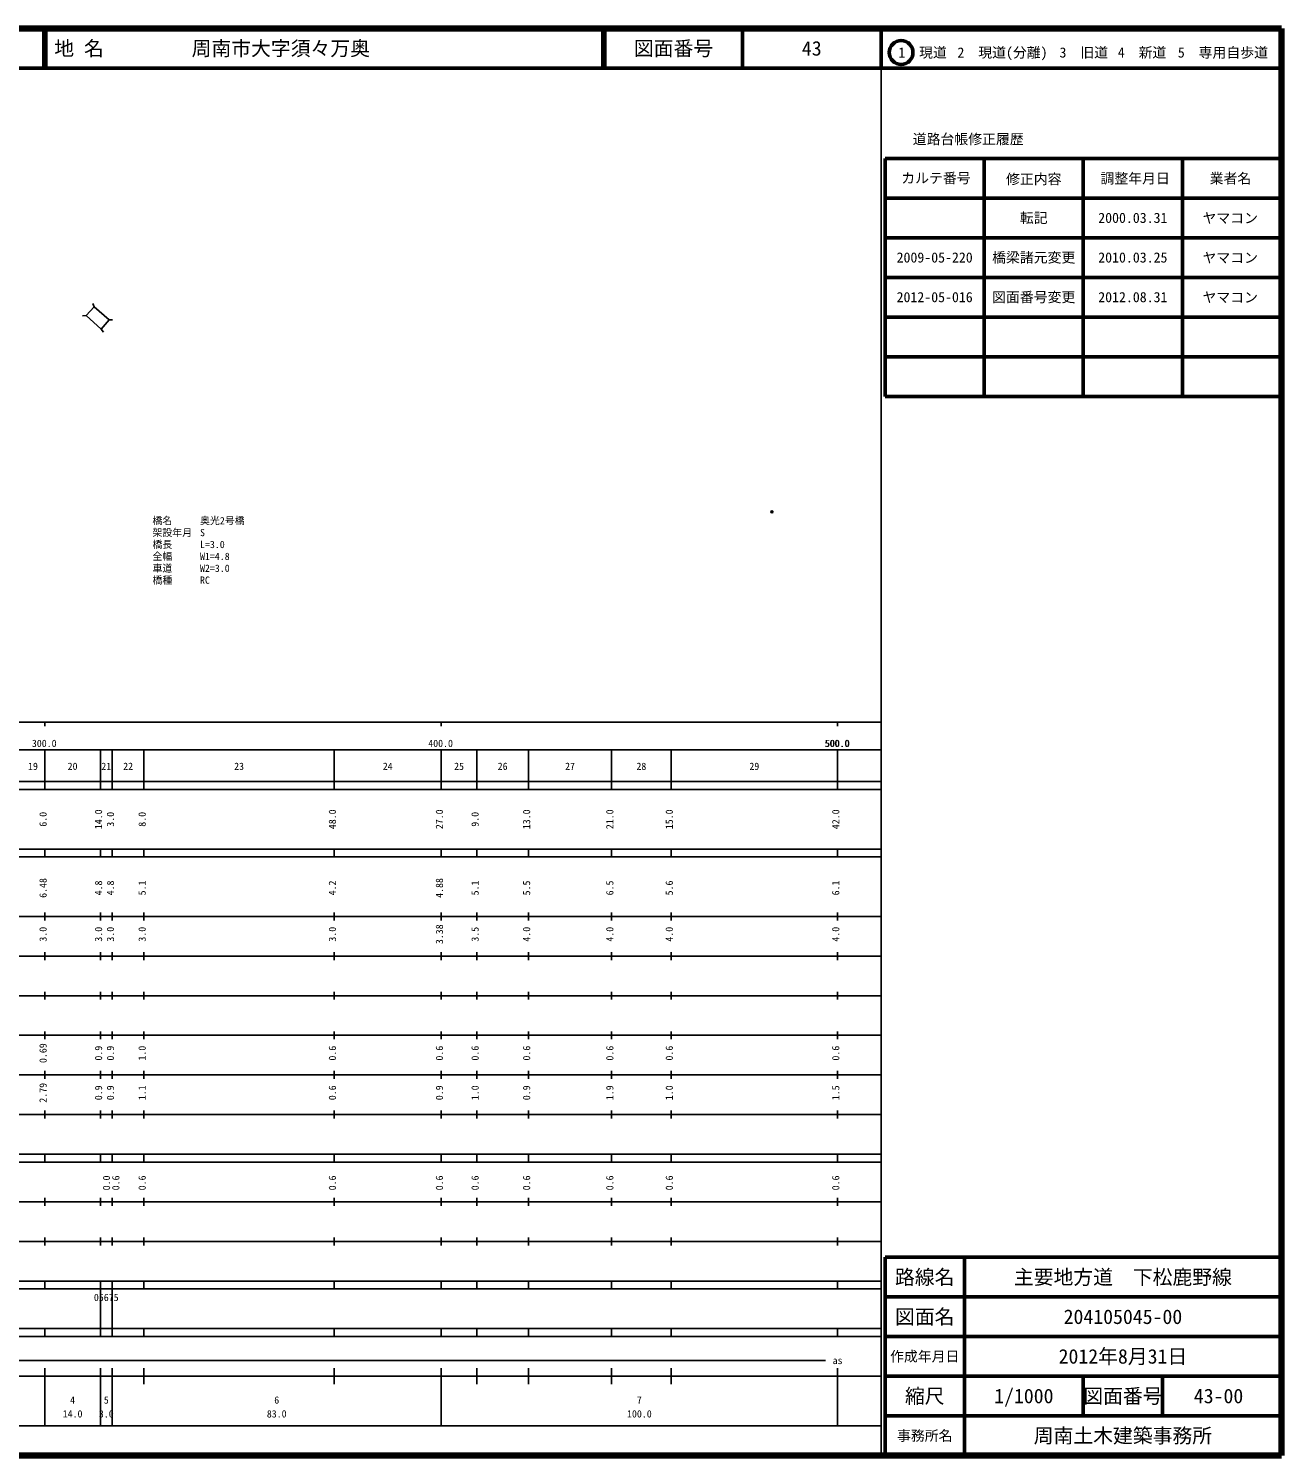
# Model space of a CAD drawing. Units: millimetres on the paper, with parts at other scales. Extents: x 40 to 680, y 20 to 380.
# Drawn here: x 363.9 to 680, y 20 to 380 of the extents above; entities that cross this region are included whole.
import ezdxf
from ezdxf.enums import TextEntityAlignment as Align

# ---------------------------------------------------------------- set-up
doc = ezdxf.new("R2010")
doc.units = ezdxf.units.MM
doc.header["$PDMODE"] = 32
doc.header["$PDSIZE"] = 0.5
for name, color, linetype in [('M-OTRS', 6, 'Continuous'), ('M-STR-HTXT', 7, 'Continuous'), ('M-TTL-TXT', 7, 'Continuous')]:
    doc.layers.add(name, color=color, linetype=linetype)
for name, color, linetype, lineweight in [('M-STR-STR1', 1, 'Continuous', 25), ('M-TTL', 2, 'Continuous', 140), ('M-TTL-BAND', 7, 'Continuous', 25), ('M-TTL-FRAM', 2, 'Continuous', 50), ('M-TTL-LINE', 7, 'Continuous', 50)]:
    doc.layers.add(name, color=color, linetype=linetype, lineweight=lineweight)
doc.styles.add('ＭＳ ゴシック', font='')
doc.styles.get('ＭＳ ゴシック').set_extended_font_data('MS Gothic')

msp = doc.modelspace()

# ---------------------------------------------------------------- linework, layer by layer
at = {"layer": 'M-OTRS'}
msp.add_point((551.457, 258.075), dxfattribs=at)
at = {"layer": 'M-STR-STR1'}
for p, q in [((380.474, 309.76), (384.208, 306.485)), ((378.452, 307.561), (382.243, 304.177))]:
    msp.add_line(p, q, dxfattribs=at)
for points in [[(377.488, 307.548), (378.452, 307.561), (380.474, 309.76), (380.093, 310.635)], [(385.077, 306.542), (384.208, 306.485), (382.243, 304.177), (382.788, 303.434)]]:
    msp.add_lwpolyline(points, dxfattribs=at)
at = {"layer": 'M-TTL'}
for p, q in [((680, 380), (40, 380)), ((680, 20), (680, 380)), ((40, 20), (680, 20))]:
    msp.add_line(p, q, dxfattribs=at)
at = {"layer": 'M-TTL-BAND'}
for p, q in [((579, 20), (579, 370)), ((40, 205), (579, 205)), ((368, 205), (368, 204)), ((468, 205), (468, 204)), ((568, 205), (568, 204)), ((68, 198), (579, 198)), ((368, 188), (368, 198)), ((382, 188), (382, 198)), ((385, 188), (385, 198)), ((393, 188), (393, 198)), ((441, 188), (441, 198)), ((468, 188), (468, 198)), ((477, 188), (477, 198)), ((490, 188), (490, 198)), ((511, 188), (511, 198)), ((526, 188), (526, 198)), ((568, 188), (568, 198)), ((40, 190), (579, 190)), ((40, 188), (579, 188)), ((40, 173), (579, 173)), ((368, 171), (368, 173)), ((382, 171), (382, 173)), ((385, 171), (385, 173)), ((393, 171), (393, 173)), ((441, 171), (441, 173)), ((468, 171), (468, 173)), ((477, 171), (477, 173)), ((490, 171), (490, 173)), ((511, 171), (511, 173)), ((526, 171), (526, 173)), ((568, 171), (568, 173)), ((40, 171), (579, 171)), ((40, 156), (579, 156)), ((368, 155), (368, 157)), ((382, 155), (382, 157)), ((385, 155), (385, 157)), ((393, 155), (393, 157)), ((441, 155), (441, 157)), ((468, 155), (468, 157)), ((477, 155), (477, 157)), ((490, 155), (490, 157)), ((511, 155), (511, 157)), ((526, 155), (526, 157)), ((568, 155), (568, 157)), ((46, 146), (579, 146)), ((368, 145), (368, 147)), ((382, 145), (382, 147)), ((385, 145), (385, 147)), ((393, 145), (393, 147)), ((441, 145), (441, 147)), ((468, 145), (468, 147)), ((477, 145), (477, 147)), ((490, 145), (490, 147)), ((511, 145), (511, 147)), ((526, 145), (526, 147)), ((568, 145), (568, 147)), ((368, 135), (368, 137)), ((382, 135), (382, 137)), ((385, 135), (385, 137)), ((393, 135), (393, 137)), ((441, 135), (441, 137)), ((468, 135), (468, 137)), ((477, 135), (477, 137)), ((490, 135), (490, 137)), ((511, 135), (511, 137)), ((526, 135), (526, 137)), ((568, 135), (568, 137)), ((52, 136), (579, 136)), ((46, 126), (579, 126)), ((368, 125), (368, 127)), ((382, 125), (382, 127)), ((385, 125), (385, 127)), ((393, 125), (393, 127)), ((441, 125), (441, 127)), ((468, 125), (468, 127)), ((477, 125), (477, 127)), ((490, 125), (490, 127)), ((511, 125), (511, 127)), ((526, 125), (526, 127)), ((568, 125), (568, 127)), ((52, 116), (579, 116)), ((368, 115), (368, 117)), ((382, 115), (382, 117)), ((385, 115), (385, 117)), ((393, 115), (393, 117)), ((441, 115), (441, 117)), ((468, 115), (468, 117)), ((477, 115), (477, 117)), ((490, 115), (490, 117)), ((511, 115), (511, 117)), ((526, 115), (526, 117)), ((568, 115), (568, 117)), ((46, 106), (579, 106)), ((368, 105), (368, 107)), ((382, 105), (382, 107)), ((385, 105), (385, 107)), ((393, 105), (393, 107)), ((441, 105), (441, 107)), ((468, 105), (468, 107)), ((477, 105), (477, 107)), ((490, 105), (490, 107)), ((511, 105), (511, 107)), ((526, 105), (526, 107)), ((568, 105), (568, 107)), ((40, 96), (579, 96)), ((40, 94), (579, 94)), ((368, 94), (368, 96)), ((382, 94), (382, 96)), ((385, 94), (385, 96)), ((393, 94), (393, 96)), ((441, 94), (441, 96)), ((468, 94), (468, 96)), ((477, 94), (477, 96)), ((490, 94), (490, 96)), ((511, 94), (511, 96)), ((526, 94), (526, 96)), ((568, 94), (568, 96)), ((49, 84), (579, 84)), ((368, 83), (368, 85)), ((382, 83), (382, 85)), ((385, 83), (385, 85)), ((393, 83), (393, 85)), ((441, 83), (441, 85)), ((468, 83), (468, 85)), ((477, 83), (477, 85)), ((490, 83), (490, 85)), ((511, 83), (511, 85)), ((526, 83), (526, 85)), ((568, 83), (568, 85)), ((40, 74), (579, 74)), ((368, 73), (368, 75)), ((382, 73), (382, 75)), ((385, 73), (385, 75)), ((393, 73), (393, 75)), ((441, 73), (441, 75)), ((468, 73), (468, 75)), ((477, 73), (477, 75)), ((490, 73), (490, 75)), ((511, 73), (511, 75)), ((526, 73), (526, 75)), ((568, 73), (568, 75)), ((40, 64), (579, 64)), ((40, 62), (579, 62)), ((368, 62), (368, 64)), ((382, 62), (382, 64)), ((382, 52), (382, 62)), ((385, 62), (385, 64)), ((385, 52), (385, 62)), ((393, 62), (393, 64)), ((441, 62), (441, 64)), ((468, 62), (468, 64)), ((477, 62), (477, 64)), ((490, 62), (490, 64)), ((511, 62), (511, 64)), ((526, 62), (526, 64)), ((568, 62), (568, 64)), ((40, 52), (579, 52)), ((368, 50), (368, 52)), ((382, 50), (382, 52)), ((385, 50), (385, 52)), ((393, 50), (393, 52)), ((441, 50), (441, 52)), ((468, 50), (468, 52)), ((477, 50), (477, 52)), ((490, 50), (490, 52)), ((511, 50), (511, 52)), ((526, 50), (526, 52)), ((568, 50), (568, 52)), ((40, 50), (579, 50)), ((71, 44), (565, 44)), ((40, 40), (579, 40)), ((368, 27.5), (368, 42)), ((382, 27.5), (382, 42)), ((385, 27.5), (385, 42)), ((393, 38), (393, 42)), ((441, 38), (441, 42)), ((468, 27.5), (468, 42)), ((477, 38), (477, 42)), ((490, 38), (490, 42)), ((511, 38), (511, 42)), ((526, 38), (526, 42)), ((568, 27.5), (568, 42)), ((68, 27.5), (579, 27.5))]:
    msp.add_line(p, q, dxfattribs=at)
at = {"layer": 'M-TTL-FRAM'}
for p, q in [((580, 347.197), (580, 287.197)), ((580, 347.197), (680, 347.197)), ((580, 287.197), (680, 287.197)), ((680, 70), (580, 70)), ((580, 70), (580, 20))]:
    msp.add_line(p, q, dxfattribs=at)
at = {"layer": 'M-TTL-LINE'}
for p, q in [((367.75, 380), (367.75, 370)), ((368.25, 380), (368.25, 370)), ((508.747, 380), (508.747, 370)), ((509.247, 380), (509.247, 370)), ((543.997, 380), (543.997, 370)), ((579, 380), (579, 370)), ((40, 370), (680, 370)), ((605, 347.197), (605, 287.197)), ((630, 347.197), (630, 287.197)), ((655, 347.197), (655, 287.197)), ((580, 337.197), (680, 337.197)), ((580, 327.197), (680, 327.197)), ((580, 317.197), (680, 317.197)), ((580, 307.197), (680, 307.197)), ((580, 297.197), (680, 297.197)), ((600, 70), (600, 20)), ((680, 60), (580, 60)), ((680, 50), (580, 50)), ((680, 40), (580, 40)), ((630, 40), (630, 30)), ((650, 40), (650, 30)), ((680, 30), (580, 30))]:
    msp.add_line(p, q, dxfattribs=at)
msp.add_circle((584.031, 373.958), 3, dxfattribs=at)

# ---------------------------------------------------------------- texts
at = {"layer": 'M-STR-HTXT', "style": 'ＭＳ ゴシック'}
for s, p in [('橋名', (395.148, 254.373)), ('奥光2号橋', (407.148, 254.373)), ('架設年月', (395.148, 251.373)), ('S', (407.148, 251.373)), ('橋長', (395.148, 248.373)), ('L=3.0', (407.148, 248.373)), ('全幅', (395.148, 245.373)), ('車道', (395.148, 242.373)), ('W1=4.8', (407.148, 245.373)), ('橋種', (395.148, 239.373)), ('W2=3.0', (407.148, 242.373)), ('RC', (407.148, 239.373))]:
    msp.add_text(s, height=1.833, dxfattribs=at).set_placement(p, align=Align.BOTTOM_LEFT)
at = {"layer": 'M-TTL-BAND', "style": 'ＭＳ ゴシック'}
for s, p in [('300.0', (367.844, 198.195)), ('400.0', (467.844, 198.195)), ('500.0', (567.844, 198.195)), ('500.0', (568, 198.195)), ('19', (365, 192.405)), ('20', (375, 192.405)), ('21', (383.5, 192.405)), ('22', (389, 192.405)), ('23', (417, 192.405)), ('24', (454.5, 192.405)), ('25', (472.5, 192.405)), ('26', (483.5, 192.405)), ('27', (500.5, 192.405)), ('28', (518.5, 192.405)), ('29', (547, 192.405)), ('as', (568, 42.5)), ('4', (375, 32.523)), ('5', (383.5, 32.523)), ('6', (426.5, 32.523)), ('7', (518, 32.523)), ('14.0', (375, 29.033)), ('3.0', (383.5, 29.033)), ('83.0', (426.5, 29.033)), ('100.0', (518, 29.033))]:
    msp.add_text(s, height=1.833, dxfattribs=at).set_placement(p, align=Align.BOTTOM_CENTER)
for s, p in [('6.0', (369, 180.5)), ('14.0', (383, 180.5)), ('3.0', (386, 180.5)), ('8.0', (394, 180.5)), ('48.0', (442, 180.5)), ('27.0', (469, 180.5)), ('9.0', (478, 180.5)), ('13.0', (491, 180.5)), ('21.0', (512, 180.5)), ('15.0', (527, 180.5)), ('42.0', (569, 180.5)), ('6.48', (369, 163.174)), ('4.8', (383, 163.174)), ('4.8', (386, 163.174)), ('5.1', (394, 163.174)), ('4.2', (442, 163.174)), ('4.88', (469, 163.174)), ('5.1', (478, 163.174)), ('5.5', (491, 163.174)), ('6.5', (512, 163.174)), ('5.6', (527, 163.174)), ('6.1', (569, 163.174)), ('3.0', (369, 151.5)), ('3.0', (383, 151.5)), ('3.0', (386, 151.5)), ('3.0', (394, 151.5)), ('3.0', (442, 151.5)), ('3.38', (469, 151.5)), ('3.5', (478, 151.5)), ('4.0', (491, 151.5)), ('4.0', (512, 151.5)), ('4.0', (527, 151.5)), ('4.0', (569, 151.5)), ('0.69', (369, 121.5)), ('0.9', (383, 121.5)), ('0.9', (386, 121.5)), ('1.0', (394, 121.5)), ('0.6', (442, 121.5)), ('0.6', (469, 121.5)), ('0.6', (478, 121.5)), ('0.6', (491, 121.5)), ('0.6', (512, 121.5)), ('0.6', (527, 121.5)), ('0.6', (569, 121.5)), ('2.79', (369, 111.5)), ('0.9', (383, 111.5)), ('0.9', (386, 111.5)), ('1.1', (394, 111.5)), ('0.6', (442, 111.5)), ('0.9', (469, 111.5)), ('1.0', (478, 111.5)), ('0.9', (491, 111.5)), ('1.9', (512, 111.5)), ('1.0', (527, 111.5)), ('1.5', (569, 111.5)), ('0.0', (385, 88.764)), ('0.6', (387.37, 88.764)), ('0.6', (394, 88.764)), ('0.6', (442, 88.764)), ('0.6', (469, 88.764)), ('0.6', (478, 88.764)), ('0.6', (491, 88.764)), ('0.6', (512, 88.764)), ('0.6', (527, 88.764)), ('0.6', (569, 88.764))]:
    msp.add_text(s, height=1.833, rotation=90, dxfattribs=at).set_placement(p, align=Align.BOTTOM_CENTER)
msp.add_text('05675', height=1.833, dxfattribs=at).set_placement((380.375, 58.405), align=Align.BOTTOM_LEFT)
at = {"layer": 'M-TTL-TXT', "style": 'ＭＳ ゴシック'}
for s, p in [('地 名', (370.38, 375)), ('周南市大字須々万奥', (405.024, 375))]:
    msp.add_text(s, height=3.666, dxfattribs=at).set_placement(p, align=Align.MIDDLE_LEFT)
for s, height, p in [('図面番号', 3.666, (526.622, 375)), ('43', 3.666, (561.497, 375)), ('1\u3000現道', 2.566, (589.448, 373.958)), ('2\u3000現道(分離)', 2.566, (609.619, 373.958)), ('3\u3000旧道', 2.566, (630.121, 373.958)), ('4\u3000新道', 2.566, (644.824, 373.958)), ('5\u3000専用自歩道', 2.566, (665.228, 373.958)), ('道路台帳修正履歴', 2.566, (600.968, 352.113)), ('カルテ番号', 2.566, (592.839, 342.277)), ('修正内容', 2.566, (617.509, 342.023)), ('調整年月日', 2.566, (643.089, 342.197)), ('業者名', 2.566, (667.134, 342.197)), ('転記', 2.566, (617.5, 332.245)), ('2000.03.31', 2.566, (642.5, 332.245)), ('ヤマコン', 2.566, (667.077, 332.189)), ('2009-05-220', 2.566, (592.5, 322.245)), ('橋梁諸元変更', 2.566, (617.5, 322.245)), ('2010.03.25', 2.566, (642.5, 322.245)), ('ヤマコン', 2.566, (667.077, 322.189)), ('2012-05-016', 2.566, (592.5, 312.245)), ('図面番号変更', 2.566, (617.5, 312.245)), ('2012.08.31', 2.566, (642.5, 312.245)), ('ヤマコン', 2.566, (667.077, 312.189)), ('路線名', 3.666, (590, 65)), ('路線名', 3.666, (590, 65)), ('主要地方道\u3000下松鹿野線', 3.666, (640, 65)), ('図面名', 3.666, (590, 55)), ('図面名', 3.666, (590, 55)), ('204105045-00', 3.666, (640, 55)), ('2012年8月31日', 3.666, (640, 45)), ('作成年月日', 2.566, (590, 45)), ('作成年月日', 2.566, (590, 45)), ('縮尺', 3.666, (590, 35)), ('縮尺', 3.666, (590, 35)), ('1/1000', 3.666, (615, 35)), ('図面番号', 3.666, (640, 35)), ('図面番号', 3.666, (640, 35)), ('43-00', 3.666, (664.125, 35)), ('事務所名', 2.566, (590, 25)), ('事務所名', 2.566, (590, 25)), ('周南土木建築事務所', 3.666, (640, 25))]:
    msp.add_text(s, height=height, dxfattribs=at).set_placement(p, align=Align.MIDDLE_CENTER)

doc.saveas('drawing.dxf')
